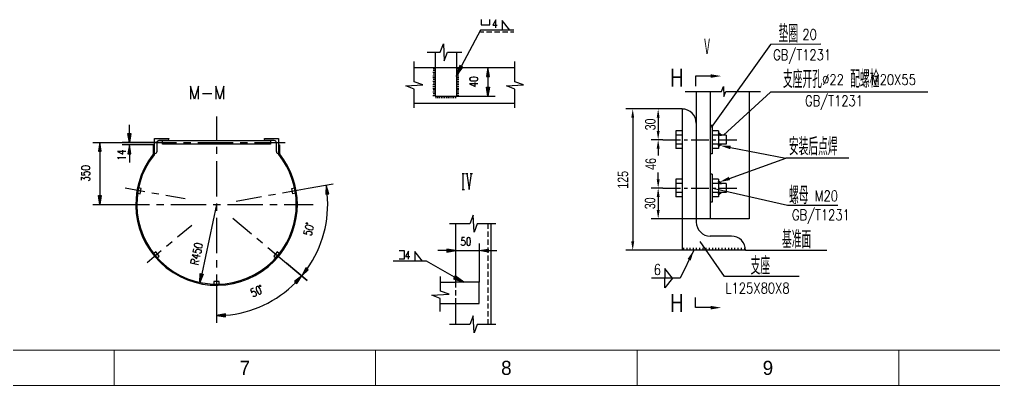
# Model space of a CAD drawing. Extents: x 148 to 221443, y -36682 to 6758.
# Drawn here: x 102605 to 108135, y -12250 to -10173 of the extents above; entities that cross this region are included whole.
import ezdxf
from ezdxf.enums import TextEntityAlignment as Align

# ---------------------------------------------------------------- set-up
doc = ezdxf.new("R2010")
doc.units = 0
doc.header["$LTSCALE"] = 10
doc.header["$MEASUREMENT"] = 0
doc.linetypes.add('CENTERX2', pattern=[4, 2.5, -0.5, 0.5, -0.5])
for name, color, linetype in [('2', 4, 'Continuous'), ('CENTER', 1, 'CENTERX2'), ('DIM', 4, 'Continuous'), ('MAIN', 6, 'Continuous'), ('RED', 7, 'Continuous')]:
    doc.layers.add(name, color=color, linetype=linetype)
doc.layers.add('2（细实线）', color=3, linetype='Continuous', lineweight=20)
doc.layers.add('图框层', color=7, linetype='Continuous', lineweight=15)
doc.styles.add('HZ', font='ROMS.SHX', dxfattribs={"width": 0.75, "bigfont": 'GBCBIG.SHX'})
doc.styles.get("Standard").update_dxf_attribs({"font": 'wison_e.shx', "width": 0.75, "bigfont": 'wison_c.shx'})
doc.styles.add('XW', font='ROMANS.shx', dxfattribs={"width": 0.85})
doc.dimstyles.new('DIM1', dxfattribs={"dimscale": 20, "dimtxt": 3, "dimasz": 2.5, "dimexe": 2, "dimexo": 0, "dimgap": 1, "dimtad": 0, "dimdec": 0, "dimzin": 0, "dimdsep": 46, "dimtxsty": 'Standard', "dimcen": 2, "dimclrd": 3, "dimclre": 3, "dimclrt": 3, "dimadec": 0, "dimazin": 0, "dimtfac": 0.666667, "dimtdec": 0, "dimtofl": 0, "dimtmove": 2, "dimatfit": 1, "dimfxl": 2, "dimtvp": 1.333333, "dimtolj": 1, "dimtzin": 0, "dimarcsym": 0})

# ---------------------------------------------------------------- blocks, each defined once
blk = doc.blocks.new('1.5a2')
at = {"layer": '图框层', "ltscale": 10}
for p, q in [((16981.88, 9726.58), (16125.88, 9726.58)), ((16546.38, 9726.58), (16546.38, 9716.58)), ((16620.63, 9726.58), (16620.63, 9716.58)), ((16694.88, 9726.58), (16694.88, 9716.58)), ((16769.13, 9726.58), (16769.13, 9716.58)), ((16991.88, 9716.58), (16100.88, 9716.58))]:
    blk.add_line(p, q, dxfattribs=at)
at = {"style": 'HZ'}
for s, p in [('7', (16583.5, 9721.58)), ('8', (16657.75, 9721.58)), ('9', (16732, 9721.58))]:
    blk.add_text(s, height=4, dxfattribs=at).set_placement(p, align=Align.MIDDLE)
blk = doc.blocks.new('*D551')
at = {"layer": 'Defpoints', "color": 0}
for p in [(123645.2, -10639.9), (123509.1, -10814.4), (123536.3, -10814.4)]:
    blk.add_point(p, dxfattribs=at)
at = {"layer": 'DIM', "color": 3, "lineweight": -2}
for p, q in [((123645.2, -10639.9), (123469.1, -10639.9)), ((123509.1, -10689.9), (123509.1, -10764.4)), ((123536.3, -10814.4), (123469.1, -10814.4))]:
    blk.add_line(p, q, dxfattribs=at)
at = {"layer": 'DIM', "color": 3}
for points in [[(123517.5, -10689.9), (123500.8, -10689.9), (123509.1, -10639.9)], [(123500.8, -10764.4), (123517.5, -10764.4), (123509.1, -10814.4)]]:
    blk.add_solid(points, dxfattribs=at)
at = {"layer": 'DIM', "color": 3, "insert": (123464.8, -10727.2), "char_height": 60, "attachment_point": 5, "rotation": 90}
blk.add_mtext('\\A1;30', dxfattribs=at)
blk = doc.blocks.new('*D552')
at = {"layer": 'Defpoints', "color": 0}
for p in [(123536.3, -10814.4), (123509.1, -11088.8), (123536.3, -11088.8)]:
    blk.add_point(p, dxfattribs=at)
at = {"layer": 'DIM', "color": 3, "lineweight": -2}
for p, q in [((123536.3, -10814.4), (123469.1, -10814.4)), ((123509.1, -10864.4), (123509.1, -10903.3)), ((123509.1, -11038.8), (123509.1, -10999.9)), ((123536.3, -11088.8), (123469.1, -11088.8))]:
    blk.add_line(p, q, dxfattribs=at)
at = {"layer": 'DIM', "color": 3}
for points in [[(123517.5, -10864.4), (123500.8, -10864.4), (123509.1, -10814.4)], [(123500.8, -11038.8), (123517.5, -11038.8), (123509.1, -11088.8)]]:
    blk.add_solid(points, dxfattribs=at)
at = {"layer": 'DIM', "color": 3, "insert": (123467.1, -10951.6), "char_height": 60, "attachment_point": 5, "rotation": 90}
blk.add_mtext('\\A1;46', dxfattribs=at)
blk = doc.blocks.new('*D553')
at = {"layer": 'Defpoints', "color": 0}
for p in [(123536.3, -11088.8), (123509.1, -11263.2), (123725.2, -11263.2)]:
    blk.add_point(p, dxfattribs=at)
at = {"layer": 'DIM', "color": 3, "lineweight": -2}
for p, q in [((123536.3, -11088.8), (123469.1, -11088.8)), ((123509.1, -11138.8), (123509.1, -11213.2)), ((123725.2, -11263.2), (123469.1, -11263.2))]:
    blk.add_line(p, q, dxfattribs=at)
at = {"layer": 'DIM', "color": 3}
for points in [[(123517.5, -11138.8), (123500.8, -11138.8), (123509.1, -11088.8)], [(123500.8, -11213.2), (123517.5, -11213.2), (123509.1, -11263.2)]]:
    blk.add_solid(points, dxfattribs=at)
at = {"layer": 'DIM', "color": 3, "insert": (123463.3, -11175.1), "char_height": 60, "attachment_point": 5, "rotation": 90}
blk.add_mtext('\\A1;30', dxfattribs=at)
blk = doc.blocks.new('*D554')
at = {"layer": 'Defpoints', "color": 0}
for p in [(123645.2, -10639.9), (123364.6, -11441.3), (123645.2, -11441.3)]:
    blk.add_point(p, dxfattribs=at)
at = {"layer": 'DIM', "color": 3, "lineweight": -2}
for p, q in [((123645.2, -10639.9), (123324.6, -10639.9)), ((123364.6, -10689.9), (123364.6, -11391.3)), ((123645.2, -11441.3), (123324.6, -11441.3))]:
    blk.add_line(p, q, dxfattribs=at)
at = {"layer": 'DIM', "color": 3}
for points in [[(123373, -10689.9), (123356.3, -10689.9), (123364.6, -10639.9)], [(123356.3, -11391.3), (123373, -11391.3), (123364.6, -11441.3)]]:
    blk.add_solid(points, dxfattribs=at)
at = {"layer": 'DIM', "color": 3, "insert": (123309.3, -11041.7), "char_height": 60, "attachment_point": 5, "rotation": 90}
blk.add_mtext('\\A1;125', dxfattribs=at)

msp = doc.modelspace()

# ---------------------------------------------------------------- hatches: boundary and pattern name
at = {"layer": 'DIM'}
h = msp.add_hatch(dxfattribs=at)
h.set_pattern_fill('ANSI37', color=256, scale=10, style=0)
h.set_pattern_definition([(315, (90173.4382, -2591.9866), (-0.88388348, -0.88388348), []), (225, (90173.4382, -2591.9866), (-0.88388348, 0.88388348), [])])
h.paths.add_polyline_path([(106587.1728, -10826.283), (106573.5053, -10829.859), (106573.5053, -10815.3571)])
h.paths.add_polyline_path([(106591.6462, -10829.859), (106573.5053, -10829.859), (106587.1728, -10826.283)])
h = msp.add_hatch(dxfattribs=at)
h.set_pattern_fill('ANSI37', color=256, scale=10, style=0)
h.set_pattern_definition([(45, (90173.4382, -19118.1315), (-0.88388348, 0.88388348), []), (135, (90173.4382, -19118.1315), (-0.88388348, -0.88388348), [])])
h.paths.add_polyline_path([(106587.1728, -10883.8351), (106573.5053, -10880.259), (106573.5053, -10894.761)])
h.paths.add_polyline_path([(106591.6462, -10880.259), (106573.5053, -10880.259), (106587.1728, -10883.8351)])
h = msp.add_hatch(dxfattribs=at)
h.set_pattern_fill('ANSI37', color=256, scale=10, style=0)
h.set_pattern_definition([(315, (90173.4382, -2866.4238), (-0.88388348, -0.88388348), []), (225, (90173.4382, -2866.4238), (-0.88388348, 0.88388348), [])])
h.paths.add_polyline_path([(106587.1728, -11100.7202), (106573.5053, -11104.2963), (106573.5053, -11089.7944)])
h.paths.add_polyline_path([(106591.6462, -11104.2963), (106573.5053, -11104.2963), (106587.1728, -11100.7202)])
h = msp.add_hatch(dxfattribs=at)
h.set_pattern_fill('ANSI37', color=256, scale=10, style=0)
h.set_pattern_definition([(45, (90173.4382, -19392.5688), (-0.88388348, 0.88388348), []), (135, (90173.4382, -19392.5688), (-0.88388348, -0.88388348), [])])
h.paths.add_polyline_path([(106587.1728, -11158.2723), (106573.5053, -11154.6963), (106573.5053, -11169.1982)])
h.paths.add_polyline_path([(106591.6462, -11154.6963), (106573.5053, -11154.6963), (106587.1728, -11158.2723)])

# ---------------------------------------------------------------- linework, layer by layer
at = {"linetype": 'Continuous'}
for p, q in [((106313.343, -11640.1183), (106269.6083, -11585.5039)), ((106269.6083, -11585.5039), (106269.6083, -11640.1183)), ((106313.343, -11640.1183), (106269.6083, -11694.7328)), ((106269.6083, -11694.7328), (106269.6083, -11640.1183))]:
    msp.add_line(p, q, dxfattribs=at)
at = {"layer": '2（细实线）', "lineweight": -3}
for points in [[(105227.2066, -10172.6423), (105227.2066, -10202.6124), (105275.5819, -10202.6124), (105275.5819, -10172.6423)], [(105309.5479, -10219.6815), (105309.5479, -10174.427), (105292.3043, -10204.5966), (105318.1698, -10204.5966)], [(105389.9764, -10232.6478), (105345.9847, -10177.7247), (105345.9847, -10232.6478)], [(105412.5997, -10232.6478), (105221.8575, -10232.6478), (105083.1124, -10496.872)], [(105241.7867, -10244.043), (105221.8575, -10244.043)], [(105287.0528, -10244.043), (105256.8758, -10244.043)], [(105332.3177, -10244.043), (105302.1407, -10244.043)], [(105377.5814, -10244.043), (105347.4056, -10244.043)], [(105412.5997, -10244.043), (105392.6705, -10244.043)], [(104919.6224, -10358.3057), (104994.0877, -10358.3057), (105011.7476, -10310.7581), (105017.0467, -10407.8199), (105034.7066, -10358.4058), (105117.5875, -10358.4058)], [(104965.7686, -10358.3057), (104965.7686, -10445.4871), (104965.7686, -10448.263)], [(105086.4754, -10358.4058), (105086.4754, -10445.4871)], [(104846.0604, -10673.8837), (104846.0604, -10567.121), (104798.5006, -10549.4642), (104895.5855, -10544.1676), (104846.1593, -10526.5107), (104846.1593, -10410.127)], [(104846.1593, -10445.4871), (105417.8451, -10445.4871)], [(104953.2259, -10450.2467), (104965.7686, -10450.2467)], [(104965.7686, -10449.5203), (104965.7686, -10452.0344)], [(105122.8731, -10442.7918), (105105.0594, -10433.4431), (105085.9127, -10491.5424), (105122.8731, -10442.7918)], [(105086.4754, -10448.263), (105086.4754, -10445.4871), (105305.1742, -10445.4871)], [(105086.4754, -10449.5203), (105086.4754, -10452.0344)], [(105086.4754, -10450.2467), (105099.0169, -10450.2467)], [(105256.556, -10495.7697), (105273.3211, -10495.7697), (105264.9386, -10445.4871), (105256.556, -10495.7697)], [(105417.745, -10673.8837), (105417.745, -10567.121), (105370.1851, -10549.4642), (105467.2701, -10544.1676), (105417.8451, -10526.5107), (105417.8451, -10410.127)], [(104952.6632, -10471.6065), (104965.7686, -10471.6065)], [(104952.6632, -10491.5424), (104965.7686, -10491.5424)], [(104952.6632, -10502.2224), (104965.7686, -10502.2224)], [(104953.2259, -10460.9266), (104965.7686, -10460.9266)], [(104953.2259, -10480.8619), (104965.7686, -10480.8619)], [(104965.7686, -10453.2911), (104965.7686, -10455.8057)], [(104965.7686, -10457.0625), (104965.7686, -10459.5765)], [(104965.7686, -10460.8338), (104965.7686, -10463.3479)], [(104965.7686, -10464.6052), (104965.7686, -10467.1192)], [(104965.7686, -10468.3765), (104965.7686, -10470.89)], [(104965.7686, -10472.1473), (104965.7686, -10474.6613)], [(104965.7686, -10475.9187), (104965.7686, -10478.4327)], [(104965.7686, -10479.69), (104965.7686, -10482.2034)], [(104965.7686, -10483.4608), (104965.7686, -10485.9754)], [(104965.7686, -10487.2321), (104965.7686, -10489.7462)], [(104965.7686, -10491.0035), (104965.7686, -10493.5175)], [(104965.7686, -10494.7749), (104965.7686, -10497.2889)], [(104965.7686, -10498.5462), (104965.7686, -10501.0596)], [(104965.7686, -10502.317), (104965.7686, -10504.831)], [(104965.7686, -10506.0883), (104965.7686, -10508.6024)], [(105085.9127, -10471.6065), (105099.0169, -10471.6065)], [(105085.9127, -10491.5424), (105099.0169, -10491.5424)], [(105085.9127, -10502.2224), (105099.0169, -10502.2224)], [(105086.4754, -10453.2911), (105086.4754, -10455.8057)], [(105086.4754, -10457.0625), (105086.4754, -10459.5765)], [(105086.4754, -10460.8338), (105086.4754, -10463.3479)], [(105086.4754, -10460.9266), (105099.0169, -10460.9266)], [(105086.4754, -10464.6052), (105086.4754, -10467.1192)], [(105086.4754, -10468.3765), (105086.4754, -10470.89)], [(105086.4754, -10472.1473), (105086.4754, -10474.6613)], [(105086.4754, -10475.9187), (105086.4754, -10478.4327)], [(105086.4754, -10479.69), (105086.4754, -10482.2034)], [(105086.4754, -10480.8619), (105099.0169, -10480.8619)], [(105086.4754, -10483.4608), (105086.4754, -10485.9754)], [(105086.4754, -10487.2321), (105086.4754, -10489.7462)], [(105086.4754, -10491.0035), (105086.4754, -10493.5175)], [(105086.4754, -10494.7749), (105086.4754, -10497.2889)], [(105086.4754, -10498.5462), (105086.4754, -10501.0596)], [(105086.4754, -10502.317), (105086.4754, -10504.831)], [(105086.4754, -10506.0883), (105086.4754, -10508.6024)], [(105160.9969, -10512.1223), (105163.2308, -10516.8153), (105169.9386, -10519.9439), (105181.1141, -10521.5089), (105187.8194, -10521.5089), (105198.9974, -10519.9439), (105205.7015, -10516.8153), (105207.939, -10512.1223), (105207.939, -10508.9936), (105205.7015, -10504.3006), (105198.9974, -10501.1719), (105187.8194, -10499.607), (105181.1141, -10499.607), (105169.9386, -10501.1719), (105163.2308, -10504.3006), (105160.9969, -10508.9936), (105160.9969, -10512.1223)], [(105264.9386, -10495.7697), (105264.9386, -10556.6328)], [(103621.7898, -10625.6397), (103621.7898, -10550.2155), (103598.7978, -10625.6397), (103575.8053, -10550.2155), (103575.8053, -10625.6397)], [(103765.4885, -10625.6397), (103765.4885, -10550.2155), (103742.4972, -10625.6397), (103719.5046, -10550.2155), (103719.5046, -10625.6397)], [(104952.6632, -10522.1583), (104965.7686, -10522.1583)], [(104952.6632, -10542.0942), (104965.7686, -10542.0942)], [(104952.6632, -10552.7741), (104965.7686, -10552.7741)], [(104953.2259, -10511.4783), (104965.7686, -10511.4783)], [(104953.2259, -10531.4136), (104965.7686, -10531.4136)], [(104965.7686, -10509.8597), (104965.7686, -10512.3737)], [(104965.7686, -10513.6304), (104965.7686, -10516.1451)], [(104965.7686, -10517.4018), (104965.7686, -10519.9158)], [(104965.7686, -10521.1732), (104965.7686, -10523.6878)], [(104965.7686, -10524.9445), (104965.7686, -10527.4586)], [(104965.7686, -10528.7159), (104965.7686, -10531.2299)], [(104965.7686, -10532.4866), (104965.7686, -10535.0013)], [(104965.7686, -10536.258), (104965.7686, -10538.7727)], [(104965.7686, -10540.0294), (104965.7686, -10542.544)], [(104965.7686, -10543.8001), (104965.7686, -10546.3148)], [(104965.7686, -10547.5715), (104965.7686, -10550.0861)], [(104965.7686, -10551.3428), (104965.7686, -10553.8575)], [(104965.7686, -10555.1142), (104965.7686, -10557.6282)], [(104965.7686, -10558.8856), (104965.7686, -10561.3996)], [(105085.9127, -10522.1583), (105099.0169, -10522.1583)], [(105085.9127, -10542.0942), (105099.0169, -10542.0942)], [(105085.9127, -10552.7741), (105099.0169, -10552.7741)], [(105086.4754, -10509.8597), (105086.4754, -10512.3737)], [(105086.4754, -10511.4783), (105099.0169, -10511.4783)], [(105086.4754, -10513.6304), (105086.4754, -10516.1451)], [(105086.4754, -10517.4018), (105086.4754, -10519.9158)], [(105086.4754, -10521.1732), (105086.4754, -10523.6878)], [(105086.4754, -10524.9445), (105086.4754, -10527.4586)], [(105086.4754, -10528.7159), (105086.4754, -10531.2299)], [(105086.4754, -10531.4136), (105099.0169, -10531.4136)], [(105086.4754, -10532.4866), (105086.4754, -10535.0013)], [(105086.4754, -10536.258), (105086.4754, -10538.7727)], [(105086.4754, -10540.0294), (105086.4754, -10542.544)], [(105086.4754, -10543.8001), (105086.4754, -10546.3148)], [(105086.4754, -10547.5715), (105086.4754, -10550.0861)], [(105086.4754, -10551.3428), (105086.4754, -10553.8575)], [(105086.4754, -10555.1142), (105086.4754, -10557.6282)], [(105086.4754, -10558.8856), (105086.4754, -10561.3996)], [(105207.939, -10537.1522), (105160.9969, -10537.1522), (105192.2909, -10552.7955), (105192.2909, -10529.3299)], [(105256.556, -10556.6328), (105273.3211, -10556.6328), (105264.9386, -10606.916), (105256.556, -10556.6328)], [(103644.7817, -10593.3149), (103696.5127, -10593.3149)], [(104952.6632, -10563.4541), (104965.7686, -10563.4541)], [(104952.6632, -10583.39), (104965.7686, -10583.39)], [(104952.6632, -10603.3259), (104965.7686, -10603.3259)], [(104953.2259, -10572.71), (104965.7686, -10572.71)], [(104953.2259, -10592.6459), (104965.7686, -10592.6459)], [(104965.7686, -10562.6563), (104965.7686, -10565.171)], [(104965.7686, -10566.4277), (104965.7686, -10568.9417)], [(104965.7686, -10570.199), (104965.7686, -10572.7131)], [(104965.7686, -10573.9704), (104965.7686, -10576.4844)], [(104965.7686, -10577.7418), (104965.7686, -10580.2558)], [(104965.7686, -10581.5125), (104965.7686, -10584.0272)], [(104965.7686, -10585.2839), (104965.7686, -10587.7979)], [(104965.7686, -10589.0552), (104965.7686, -10591.5693)], [(104965.7686, -10592.826), (104965.7686, -10595.3406)], [(104965.7686, -10596.5974), (104965.7686, -10599.112)], [(104965.7686, -10600.3687), (104965.7686, -10602.8828)], [(104965.7686, -10604.1401), (104965.7686, -10606.916), (104967.026, -10606.916)], [(104968.2821, -10606.916), (104970.7979, -10606.916)], [(104970.0997, -10619.4556), (104970.0997, -10606.916)], [(104972.0553, -10606.916), (104974.5699, -10606.916)], [(104975.826, -10606.916), (104978.3419, -10606.916)], [(104979.5992, -10606.916), (104982.1139, -10606.916)], [(104980.7833, -10620.0178), (104980.7833, -10606.916)], [(104983.3712, -10606.916), (104985.8858, -10606.916)], [(104987.1432, -10606.916), (104989.6578, -10606.916)], [(104990.0411, -10619.4556), (104990.0411, -10606.916)], [(104990.9151, -10606.916), (104993.431, -10606.916)], [(104994.6871, -10606.916), (104997.203, -10606.916)], [(104998.4591, -10606.916), (105000.9749, -10606.916)], [(105000.7235, -10620.0178), (105000.7235, -10606.916)], [(105002.231, -10606.916), (105004.7469, -10606.916)], [(105006.003, -10606.916), (105008.5177, -10606.916)], [(105009.7762, -10606.916), (105012.2909, -10606.916)], [(105011.4071, -10620.0178), (105011.4071, -10606.916)], [(105013.5482, -10606.916), (105016.0628, -10606.916)], [(105017.3202, -10606.916), (105019.8348, -10606.916)], [(105020.6637, -10619.4556), (105020.6637, -10606.916)], [(105021.0921, -10606.916), (105023.6056, -10606.916)], [(105024.8641, -10606.916), (105027.3787, -10606.916)], [(105028.6361, -10606.916), (105031.1507, -10606.916)], [(105031.3473, -10620.0178), (105031.3473, -10606.916)], [(105032.408, -10606.916), (105034.9227, -10606.916)], [(105036.18, -10606.916), (105038.6947, -10606.916)], [(105039.952, -10606.916), (105042.4666, -10606.916)], [(105040.6051, -10619.4556), (105040.6051, -10606.916)], [(105043.724, -10606.916), (105046.2386, -10606.916)], [(105047.4972, -10606.916), (105050.0106, -10606.916)], [(105051.2679, -10606.916), (105053.7826, -10606.916)], [(105051.2874, -10620.0178), (105051.2874, -10606.916)], [(105055.0399, -10606.916), (105057.5545, -10606.916)], [(105058.8131, -10606.916), (105061.3277, -10606.916)], [(105061.9698, -10620.0178), (105061.9698, -10606.916)], [(105062.585, -10606.916), (105065.0997, -10606.916)], [(105066.357, -10606.916), (105068.8717, -10606.916)], [(105070.129, -10606.916), (105072.6436, -10606.916)], [(105071.2276, -10619.4556), (105071.2276, -10606.916)], [(105073.901, -10606.916), (105076.4156, -10606.916)], [(105077.6729, -10606.916), (105080.1876, -10606.916)], [(105081.4461, -10606.916), (105083.9596, -10606.916)], [(105081.91, -10620.0178), (105081.91, -10606.916)], [(105085.2181, -10606.916), (105086.4754, -10606.916)], [(105085.9127, -10563.4541), (105099.0169, -10563.4541)], [(105085.9127, -10583.39), (105099.0169, -10583.39)], [(105085.9127, -10603.3259), (105099.0169, -10603.3259)], [(105086.4754, -10562.6563), (105086.4754, -10565.171)], [(105086.4754, -10566.4277), (105086.4754, -10568.9417)], [(105086.4754, -10570.199), (105086.4754, -10572.7131)], [(105086.4754, -10572.71), (105099.0169, -10572.71)], [(105086.4754, -10573.9704), (105086.4754, -10576.4844)], [(105086.4754, -10577.7418), (105086.4754, -10580.2558)], [(105086.4754, -10581.5125), (105086.4754, -10584.0272)], [(105086.4754, -10585.2839), (105086.4754, -10587.7979)], [(105086.4754, -10589.0552), (105086.4754, -10591.5693)], [(105086.4754, -10592.6459), (105099.0169, -10592.6459)], [(105086.4754, -10592.826), (105086.4754, -10595.3406)], [(105086.4754, -10596.5974), (105086.4754, -10599.112)], [(105086.4754, -10600.3687), (105086.4754, -10602.8828)], [(105086.4754, -10604.1401), (105086.4754, -10606.916), (105305.1742, -10606.916)], [(104846.0604, -10646.6187), (105417.745, -10646.6187)], [(103724.3239, -10723.5877), (103724.3239, -10855.3675)], [(103229.3557, -10819.9708), (103229.3557, -10769.6882)], [(103220.9743, -10819.9708), (103237.7389, -10819.9708), (103229.3557, -10870.254), (103220.9743, -10819.9708)], [(103021.2325, -10870.254), (103322.1328, -10870.254), (103496.9246, -10870.254)], [(103053.0849, -10920.5372), (103069.8501, -10920.5372), (103061.4675, -10870.254), (103053.0849, -10920.5372)], [(103416.9942, -10870.254), (103189.1213, -10870.254)], [(103220.9743, -10934.6162), (103237.7389, -10934.6162), (103229.3557, -10884.333), (103220.9743, -10934.6162)], [(103372.4679, -10884.333), (103366.4321, -10884.333)], [(103384.5382, -10870.254), (103446.9033, -10870.254)], [(103537.1615, -10870.254), (103577.3964, -10870.254)], [(103617.6327, -10870.254), (103818.8112, -10870.254)], [(103859.0468, -10870.254), (103899.2824, -10870.254)], [(103939.5186, -10870.254), (104114.3105, -10870.254)], [(104076.18, -10884.333), (104082.2158, -10884.333), (104082.2158, -10933.2972)], [(103061.4675, -10920.5372), (103061.4675, -11171.952)], [(103208.6562, -10921.7408), (103161.7147, -10921.7408), (103193.0086, -10937.3841), (103193.0086, -10913.9185)], [(103229.3557, -10934.6162), (103229.3557, -10984.8988)], [(103724.3239, -10895.5933), (103724.3239, -10935.8198)], [(102957.5258, -11016.5211), (102959.7603, -11021.2147), (102966.4663, -11024.3433), (102977.643, -11025.9077), (102984.3496, -11025.9077), (102995.5257, -11024.3433), (103002.231, -11021.2147), (103004.4668, -11016.5211), (103004.4668, -11013.393), (103002.231, -11008.7), (102995.5257, -11005.5708), (102984.3496, -11004.0064), (102977.643, -11004.0064), (102966.4663, -11005.5708), (102959.7603, -11008.7), (102957.5258, -11013.393), (102957.5258, -11016.5211)], [(103170.6563, -10963.9783), (103168.4206, -10960.8497), (103161.7147, -10956.1567), (103208.6562, -10956.1567)], [(103724.3239, -10976.0462), (103724.3239, -11177.1778)], [(102957.5258, -11038.4223), (102957.5258, -11054.0662), (102977.643, -11055.63), (102975.4067, -11054.0662), (102973.1722, -11049.3726), (102973.1722, -11044.6796), (102975.4067, -11039.9866), (102979.8787, -11036.858), (102986.5841, -11035.2937), (102991.0549, -11035.2937), (102997.7614, -11036.858), (103002.231, -11039.9866), (103004.4668, -11044.6796), (103004.4668, -11049.3726), (103002.231, -11054.0662), (102999.9972, -11055.63), (102995.5257, -11057.1949)], [(105118.4591, -11046.7969), (105131.5365, -11046.7969)], [(105124.9972, -11137.306), (105124.9972, -11046.7969)], [(105138.0745, -11046.7969), (105151.1507, -11046.7969)], [(105144.6126, -11046.7969), (105157.69, -11137.306), (105170.7662, -11046.7969)], [(105164.2281, -11046.7969), (105177.3043, -11046.7969)], [(102957.5258, -11085.3529), (102957.5258, -11068.1452), (102975.4067, -11077.5312), (102975.4067, -11072.8382), (102977.643, -11069.7095), (102979.8787, -11068.1452), (102986.5841, -11066.5809), (102991.0549, -11066.5809), (102997.7614, -11068.1452), (103002.231, -11071.2739), (103004.4668, -11075.9669), (103004.4668, -11080.6599), (103002.231, -11085.3529), (102999.9972, -11086.9178), (102995.5257, -11088.4815)], [(104098.832, -11156.2141), (104243.6544, -11130.6837), (104385.3927, -11105.6971)], [(104344.2147, -11163.6353), (104360.8278, -11161.385), (104345.7692, -11112.6826), (104344.2147, -11163.6353)], [(103316.4974, -11150.3406), (103204.9941, -11130.6837)], [(103276.1757, -11158.5499), (103291.0506, -11161.1719), (103296.2905, -11131.4606), (103281.4181, -11128.8386)], [(103395.7473, -11164.311), (103356.1226, -11157.3255)], [(104019.5827, -11170.1844), (104059.2074, -11163.1989)], [(104172.4709, -11158.5499), (104157.5973, -11161.1719), (104152.3574, -11131.4606), (104167.231, -11128.8386)], [(105118.4591, -11137.306), (105131.5365, -11137.306)], [(103021.2325, -11222.2346), (103178.9095, -11222.2346), (103343.5995, -11222.2346)], [(103053.0849, -11171.952), (103069.8501, -11171.952), (103061.4675, -11222.2346), (103053.0849, -11171.952)], [(103383.8357, -11222.2346), (103424.07, -11222.2346)], [(103546.8764, -11190.9528), (103435.3719, -11171.2965)], [(103464.3062, -11222.2346), (103665.4854, -11222.2346)], [(103724.3239, -11222.2346), (103639.9032, -11615.5439)], [(103705.7204, -11222.2346), (103745.9566, -11222.2346)], [(103724.3239, -11217.4042), (103724.3239, -11257.6307)], [(103786.191, -11222.2346), (103987.3702, -11222.2346)], [(103835.1351, -11202.6997), (103979.9581, -11177.1699)], [(104027.6058, -11222.2346), (104067.842, -11222.2346)], [(104108.0776, -11222.2346), (104272.7657, -11222.2346)], [(103724.3239, -11297.8565), (103724.3239, -11498.9881)], [(103816.2789, -11299.3763), (103922.5655, -11388.5407)], [(105310.3158, -11331.7133), (105203.5274, -11331.7133), (105185.8663, -11379.2615), (105180.5684, -11282.1992), (105162.9073, -11331.6126), (105046.4974, -11331.6126)], [(105081.8648, -11692.801), (105081.8648, -11662.906), (105081.8648, -11331.6126)], [(105266.9503, -11361.0462), (105266.9503, -11331.7133)], [(105283.0428, -11903.2655), (105283.0428, -11331.7133)], [(103583.0227, -11340.7728), (103502.5271, -11408.3009)], [(104222.2378, -11369.3854), (104218.1881, -11384.4959), (104237.2152, -11391.2122), (104235.4616, -11389.123), (104234.5174, -11384.0113), (104235.732, -11379.4782), (104239.1054, -11375.5238), (104244.2342, -11373.6579), (104251.1172, -11373.8825), (104255.4354, -11375.0391), (104261.5078, -11378.2856), (104265.0161, -11382.4647), (104265.9597, -11387.5758), (104264.7463, -11392.1094), (104261.3711, -11396.0639), (104258.807, -11396.9965), (104254.0828, -11397.3505)], [(104227.9073, -11348.2307), (104228.8515, -11353.3424), (104234.5192, -11358.0994), (104244.9099, -11362.5025), (104251.3875, -11364.2377), (104262.5881, -11365.619), (104269.8751, -11364.3317), (104273.2497, -11360.3773), (104274.0597, -11357.3548), (104273.1148, -11352.2431), (104267.4483, -11347.486), (104257.0571, -11343.083), (104250.58, -11341.3477), (104239.3789, -11339.9665), (104232.0907, -11341.2537), (104228.7179, -11345.2082), (104227.9073, -11348.2307)], [(105266.9503, -11406.3013), (105266.9503, -11376.1311)], [(103471.7043, -11434.1578), (103440.8822, -11460.0147)], [(103597.2878, -11452.262), (103598.4884, -11457.3194), (103604.3886, -11461.7854), (103614.9886, -11465.6593), (103621.5456, -11467.0661), (103632.8011, -11467.8809), (103640.0149, -11466.2287), (103643.185, -11462.1088), (103643.8418, -11459.0498), (103642.6412, -11453.9924), (103636.7409, -11449.5264), (103626.1403, -11445.6525), (103619.5846, -11444.2457), (103608.3285, -11443.4309), (103601.1147, -11445.0837), (103597.9439, -11449.203), (103597.2878, -11452.262)], [(103953.3895, -11414.3983), (103984.211, -11440.2546)], [(105215.649, -11444.2573), (105215.649, -11662.906), (105081.8648, -11662.906), (105081.8648, -11444.2573)], [(105131.7696, -11409.173), (105116.1214, -11409.173), (105114.5577, -11429.286), (105116.1214, -11427.0515), (105120.8162, -11424.817), (105125.5099, -11424.817), (105130.2047, -11427.0515), (105133.3346, -11431.5211), (105134.8983, -11438.2252), (105134.8983, -11442.6954), (105133.3346, -11449.3995), (105130.2047, -11453.8691), (105125.5099, -11456.1042), (105120.8162, -11456.1042), (105116.1214, -11453.8691), (105114.5577, -11451.634), (105112.9928, -11447.1644)], [(105153.6751, -11409.173), (105148.9803, -11411.4082), (105145.8516, -11418.1123), (105144.2867, -11429.286), (105144.2867, -11435.9907), (105145.8516, -11447.1644), (105148.9803, -11453.8691), (105153.6751, -11456.1042), (105156.805, -11456.1042), (105161.4986, -11453.8691), (105164.6273, -11447.1644), (105166.1922, -11435.9907), (105166.1922, -11429.286), (105164.6273, -11418.1123), (105161.4986, -11411.4082), (105156.805, -11409.173), (105153.6751, -11409.173)], [(105266.9503, -11451.5559), (105266.9503, -11421.3856)], [(103410.06, -11485.8717), (103329.5632, -11553.4003)], [(103387.4642, -11524.5197), (103399.0328, -11514.8139), (103379.6364, -11491.7023), (103368.0672, -11501.4082)], [(103592.6912, -11473.6756), (103589.4094, -11488.971), (103608.7496, -11494.7205), (103606.8935, -11492.7222), (103605.6923, -11487.6649), (103606.6775, -11483.0762), (103609.8476, -11478.9564), (103614.8763, -11476.8354), (103621.7611, -11476.7121), (103626.1318, -11477.6502), (103632.3604, -11480.586), (103636.0738, -11484.5832), (103637.275, -11489.6406), (103636.2905, -11494.2292), (103633.1203, -11498.3491), (103630.6057, -11499.4099), (103625.9072, -11500.0013)], [(104015.0332, -11466.1121), (104121.3204, -11555.2772), (104238.5445, -11653.6164), (104121.3204, -11555.2772)], [(104080.5813, -11501.4082), (104069.012, -11491.7023), (104049.6139, -11514.8139), (104061.1837, -11524.5197)], [(104760.6881, -11483.1281), (104790.1229, -11483.1281), (104790.1229, -11532.5153), (104760.6881, -11532.5153)], [(104813.7972, -11531.8531), (104813.7972, -11486.5986), (104796.5536, -11516.7683), (104822.419, -11516.7683)], [(104894.2269, -11544.8194), (104850.2352, -11489.8957), (104850.2352, -11544.8194)], [(105031.5706, -11484.4837), (104981.2765, -11484.4837)], [(105031.5706, -11476.103), (105031.5706, -11492.8645), (105081.8648, -11484.4837), (105031.5706, -11476.103)], [(105081.8648, -11484.4837), (105215.649, -11484.4837)], [(105265.9432, -11476.103), (105265.9432, -11492.8645), (105215.649, -11484.4837), (105265.9432, -11476.103)], [(105265.9432, -11484.4837), (105316.2386, -11484.4837)], [(105266.9503, -11496.8104), (105266.9503, -11466.6407)], [(103597.4758, -11557.9005), (103600.4293, -11544.1346), (103599.2299, -11539.0772), (103597.3714, -11537.0789), (103593.3297, -11534.6113), (103588.9577, -11533.6738), (103584.2592, -11534.2658), (103581.7446, -11535.326), (103578.575, -11539.4459), (103575.6197, -11553.2117), (103621.5169, -11563.0585)], [(103631.3662, -11517.1723), (103585.4683, -11507.3255), (103612.784, -11529.1853), (103617.7077, -11506.2421)], [(103599.7732, -11547.1937), (103626.1129, -11541.645)], [(103724.3239, -11539.2152), (103724.3239, -11579.441)], [(105074.4942, -11635.4212), (104916.849, -11544.8194), (104726.108, -11544.8194)], [(105266.9503, -11542.0649), (105266.9503, -11511.8952)], [(105266.9503, -11587.3194), (105266.9503, -11557.1497)], [(104245.1211, -11593.1098), (104231.8587, -11582.8565), (104207.7224, -11627.7595), (104245.1211, -11593.1098)], [(105266.9503, -11632.5745), (105266.9503, -11602.4042)], [(103631.7074, -11613.7855), (103648.0984, -11617.3023), (103629.3508, -11664.7071), (103631.7074, -11613.7855)], [(103739.4124, -11674.5295), (103739.4124, -11659.43), (103709.2354, -11659.43), (103709.2354, -11674.5295)], [(103724.3239, -11619.6674), (103724.3239, -11751.4466), (103724.3239, -11893.3454)], [(104167.6827, -11659.3214), (104180.085, -11670.5982), (104207.7224, -11627.7595), (104167.6827, -11659.3214)], [(104994.6639, -11829.7199), (104994.6639, -11755.2723), (104947.1041, -11737.6154), (105044.189, -11732.3182), (104994.764, -11714.6619), (104994.764, -11631.8012)], [(104994.6639, -11783.5853), (105081.8648, -11783.5853), (105215.649, -11783.5853), (105215.649, -11662.906)], [(104994.764, -11662.906), (105081.8648, -11662.906)], [(105079.1695, -11626.5174), (105069.8189, -11644.3256), (105127.9305, -11663.4681), (105079.1695, -11626.5174)], [(105266.9503, -11677.8291), (105266.9503, -11647.6588)], [(103931.6268, -11698.1568), (103917.4453, -11704.7681), (103924.5296, -11723.6579), (103925.0026, -11720.9711), (103928.3126, -11716.9624), (103932.5667, -11714.9793), (103937.7657, -11715.0214), (103942.4917, -11717.7497), (103946.744, -11723.1647), (103948.633, -11727.2156), (103950.0496, -11733.9533), (103949.1024, -11739.3262), (103945.7924, -11743.335), (103941.5389, -11745.3181), (103936.3393, -11745.276), (103933.9766, -11743.9118), (103930.6685, -11740.5225)], [(103951.4809, -11688.9008), (103948.1698, -11692.9096), (103948.1685, -11700.3083), (103951.4736, -11711.0963), (103954.3081, -11717.1729), (103960.45, -11726.6383), (103966.119, -11731.3929), (103971.3192, -11731.4344), (103974.1549, -11730.1124), (103977.4648, -11726.1036), (103977.4672, -11718.7049), (103974.1616, -11707.9169), (103971.3265, -11701.8409), (103965.1851, -11692.375), (103959.5156, -11687.6209), (103954.3166, -11687.5788), (103951.4809, -11688.9008)], [(105081.8648, -11738.0555), (105081.8648, -11707.8858)], [(105266.9503, -11723.0836), (105266.9503, -11692.9139)], [(105081.8648, -11903.1654), (105081.8648, -11783.0354), (105081.8648, -11753.1403)], [(105266.9503, -11768.3381), (105266.9503, -11738.1684)], [(105266.9503, -11813.5926), (105266.9503, -11783.4229)], [(105266.9503, -11858.8471), (105266.9503, -11828.6774)], [(103774.9123, -11859.4892), (103774.2446, -11842.7418), (103724.3239, -11853.1196), (103774.9123, -11859.4892)], [(105310.3158, -11903.2655), (105203.5274, -11903.2655), (105185.8663, -11950.8137), (105180.5684, -11853.7519), (105162.9073, -11903.1654), (105046.4974, -11903.1654)], [(105266.9503, -11903.2655), (105266.9503, -11873.932)]]:
    msp.add_lwpolyline(points, dxfattribs=at)
for points in [[(103365.1223, -10937.0496, 0.169375528), (103366.4321, -10933.2972), (103366.4321, -10884.333), (103189.1213, -10884.333)], [(103371.1416, -10939.1834, 0.17048067), (103372.4679, -10935.409), (103372.4679, -10934.6162), (103372.4679, -10848.1293), (103452.939, -10848.1293, -0.414226646), (103440.8681, -10860.1972), (103396.6091, -10860.1972, 0.414205699), (103384.5376, -10872.2657)], [(103384.5382, -10872.2657), (103384.5382, -10922.5483, -0.414218159), (103372.4679, -10934.6162)], [(104064.1091, -10922.5483), (104064.1091, -10872.2657, 0.414226652), (104052.0388, -10860.1972), (104007.7797, -10860.1972, -0.414207683), (103995.7088, -10848.1293), (104076.18, -10848.1293), (104076.18, -10934.6162), (104076.18, -10935.409, 0.170381342), (104077.5057, -10939.1834)]]:
    msp.add_lwpolyline(points, format="xyb", dxfattribs=at)
msp.add_lwpolyline([(104030.9157, -10880.3101), (103417.7328, -10880.3101), (103417.7328, -10860.1972), (104030.9157, -10860.1972)], close=True, dxfattribs=at)
for centre, radius, start, end in [((104076.1788, -10922.5477), 12.0685, 180.0028721, 270.0058207), ((104088.2529, -10933.2972), 6.0365, 179.9996651, 218.4342404), ((103724.5715, -11222.2295), 630.7835, 324.5606602, 5.4326391), ((103724.344, -11222.0301), 631.0882, 274.5655635, 315.4243272)]:
    msp.add_arc(centre, radius, start, end, dxfattribs=at)
for points, knots in [([(103365.1235, -10937.0496), (103207.5832, -11135.3846), (103240.6911, -11423.8483), (103439.0731, -11581.352), (103637.4538, -11738.8551), (103925.9841, -11705.7545), (104083.5244, -11507.4195), (104216.1727, -11340.4224), (104216.1727, -11104.0467), (104083.5244, -10937.0496)], [0, 0, 0, 0, 1, 1, 1, 2, 2, 2, 3, 3, 3, 3]), ([(103371.1416, -10939.1834), (103214.7793, -11134.195), (103246.1495, -11419.0101), (103441.2069, -11575.3352), (103636.2636, -11731.6602), (103921.1452, -11700.2979), (104077.5057, -11505.2857), (104210.1479, -11339.8572), (104210.1296, -11104.5386), (104077.4636, -10939.1297)], [0, 0, 0, 0, 1, 1, 1, 2, 2, 2, 3, 3, 3, 3]), ([(104233.1722, -11328.5871), (104232.7248, -11330.2558), (104234.2953, -11332.1265), (104236.6805, -11332.7656), (104239.0651, -11333.4046), (104241.3613, -11332.5697), (104241.8087, -11330.9003), (104242.2561, -11329.2316), (104240.6856, -11327.3609), (104238.3004, -11326.7219), (104235.9157, -11326.0828), (104233.6196, -11326.9178), (104233.1722, -11328.5871)], [0, 0, 0, 0, 1, 1, 1, 2, 2, 2, 3, 3, 3, 4, 4, 4, 4]), ([(103969.916, -11680.3065), (103968.3492, -11681.0371), (103967.9256, -11683.4425), (103968.9687, -11685.6794), (103970.0124, -11687.9163), (103972.1279, -11689.1383), (103973.6941, -11688.4083), (103975.2608, -11687.6777), (103975.6844, -11685.2723), (103974.6413, -11683.0354), (103973.5976, -11680.7984), (103971.4821, -11679.5765), (103969.916, -11680.3065)], [0, 0, 0, 0, 1, 1, 1, 2, 2, 2, 3, 3, 3, 4, 4, 4, 4])]:
    msp.add_open_spline(points, degree=3, knots=knots, dxfattribs=at)
at = {"layer": '2（细实线）', "transparency": 33554559}
for points in [[(105122.8731, -10442.7918), (105105.0594, -10433.4431), (105122.8731, -10442.7918), (105085.9127, -10491.5424)], [(105256.556, -10495.7697), (105273.3211, -10495.7697), (105256.556, -10495.7697), (105264.9386, -10445.4871)], [(105256.556, -10556.6328), (105273.3211, -10556.6328), (105256.556, -10556.6328), (105264.9386, -10606.916)], [(103220.9743, -10819.9708), (103237.7389, -10819.9708), (103220.9743, -10819.9708), (103229.3557, -10870.254)], [(103053.0849, -10920.5372), (103069.8501, -10920.5372), (103053.0849, -10920.5372), (103061.4675, -10870.254)], [(103220.9743, -10934.6162), (103237.7389, -10934.6162), (103220.9743, -10934.6162), (103229.3557, -10884.333)], [(104344.2147, -11163.6353), (104360.8278, -11161.385), (104344.2147, -11163.6353), (104345.7692, -11112.6826)], [(103053.0849, -11171.952), (103069.8501, -11171.952), (103053.0849, -11171.952), (103061.4675, -11222.2346)], [(105031.5706, -11476.103), (105031.5706, -11492.8645), (105031.5706, -11476.103), (105081.8648, -11484.4837)], [(105265.9432, -11476.103), (105265.9432, -11492.8645), (105265.9432, -11476.103), (105215.649, -11484.4837)], [(104245.1211, -11593.1098), (104231.8587, -11582.8565), (104245.1211, -11593.1098), (104207.7224, -11627.7595)], [(103631.7074, -11613.7855), (103648.0984, -11617.3023), (103631.7074, -11613.7855), (103629.3508, -11664.7071)], [(104167.6827, -11659.3214), (104180.085, -11670.5982), (104167.6827, -11659.3214), (104207.7224, -11627.7595)], [(105079.1695, -11626.5174), (105069.8189, -11644.3256), (105079.1695, -11626.5174), (105127.9305, -11663.4681)], [(103774.9123, -11859.4892), (103774.2446, -11842.7418), (103774.9123, -11859.4892), (103724.3239, -11853.1196)]]:
    msp.add_solid(points, dxfattribs=at)
at = {"layer": 'CENTER', "ltscale": 4}
for p, q in [((106258.6058, -10855.059), (106697.0426, -10855.059)), ((106258.6058, -11129.4963), (106697.0426, -11129.4963))]:
    msp.add_line(p, q, dxfattribs=at)
at = {"layer": 'DIM'}
for p, q in [((106868.525, -10313.6807), (106532.3855, -10785.7494)), ((107154.3542, -10313.5248), (106868.525, -10313.6807)), ((106529.8628, -10493.6096), (106444.0085, -10493.6096)), ((106444.0085, -10493.6096), (106444.0085, -10550.734)), ((106868.525, -10584.8763), (106601.5272, -10830.0236)), ((107762.6734, -10584.8763), (106868.525, -10584.8763)), ((106591.6462, -10829.859), (106573.5053, -10815.3571)), ((106591.6462, -10880.259), (106573.5053, -10894.761)), ((106641.4815, -10898.9164), (106956.5782, -10959.9308)), ((106636.3407, -11074.6376), (106956.5782, -10959.9308)), ((107313.9049, -10959.9308), (106956.5782, -10959.9308)), ((106591.6462, -11104.2963), (106573.5053, -11089.7944)), ((106964.9385, -11228.6197), (106549.6166, -11134.235)), ((106591.6462, -11154.6963), (106573.5053, -11169.1982)), ((107250.7676, -11228.4638), (106964.9385, -11228.6197)), ((106607.8274, -11631.2897), (106469.9324, -11432.7502)), ((106433.8367, -11482.0187), (106356.1182, -11640.1183)), ((106374.9892, -11468.5665), (106374.9892, -11482.0187)), ((106393.4072, -11468.5665), (106393.4072, -11482.0187)), ((106411.8251, -11468.5665), (106411.8251, -11482.0187)), ((106430.243, -11468.5665), (106430.243, -11482.0187)), ((106447.2441, -11468.5665), (106447.2441, -11482.0187)), ((106465.662, -11468.5665), (106465.662, -11482.0187)), ((106484.08, -11468.5665), (106484.08, -11482.0187)), ((106502.4979, -11468.5665), (106502.4979, -11482.0187)), ((106520.9158, -11468.5665), (106520.9158, -11482.0187)), ((106539.3337, -11468.5665), (106539.3337, -11482.0187)), ((106557.7517, -11468.5665), (106557.7517, -11482.0187)), ((106574.7528, -11468.5665), (106574.7528, -11482.0187)), ((106593.1707, -11468.5665), (106593.1707, -11482.0187)), ((106611.5886, -11468.5665), (106611.5886, -11482.0187)), ((106630.0065, -11468.5665), (106630.0065, -11482.0187)), ((106648.4245, -11468.5665), (106648.4245, -11482.0187)), ((106665.4256, -11468.5665), (106665.4256, -11482.0187)), ((106683.8435, -11468.5665), (106683.8435, -11482.0187)), ((106702.2614, -11468.5665), (106702.2614, -11482.0187)), ((106720.6794, -11468.5665), (106720.6794, -11482.0187)), ((106727.4856, -11482.0187), (107188.9418, -11482.0187)), ((106356.1182, -11640.1183), (106193.2429, -11640.1183)), ((107032.0464, -11631.2897), (106607.8274, -11631.2897)), ((106444.0085, -11807.9314), (106444.0085, -11750.807)), ((106529.8628, -11807.9314), (106444.0085, -11807.9314))]:
    msp.add_line(p, q, dxfattribs=at)
for points in [[(106529.8628, -10503.6096), (106529.8628, -10483.6096), (106589.8628, -10493.6096)], [(106639.5805, -10908.734), (106643.3826, -10889.0987), (106582.5757, -10887.51)], [(106639.7128, -11084.0518), (106632.9685, -11065.2233), (106579.855, -11094.8703)], [(106398.3929, -11531.4529), (106416.3415, -11540.2761), (106433.8367, -11482.0187)], [(106529.8628, -11797.9314), (106529.8628, -11817.9314), (106589.8628, -11807.9314)]]:
    msp.add_solid(points, dxfattribs=at)
at = {"layer": 'MAIN', "linetype": 'Continuous'}
msp.add_lwpolyline([(106384.6671, -10581.0429), (106591.6479, -10581.0429), (106601.7609, -10553.8092), (106604.7948, -10609.4023), (106614.9078, -10581.1003), (106812.9561, -10581.1003)], dxfattribs=at)
at = {"layer": 'RED'}
for p, q in [((106447.4856, -10581.0429), (106447.4856, -11322.0187)), ((106527.4856, -10581.0429), (106527.4856, -11303.9255)), ((106747.4856, -10581.1003), (106747.4856, -11303.9255)), ((106367.4856, -10680.6298), (106367.4856, -11482.0187)), ((106537.6653, -10775.059), (106527.4856, -10775.059)), ((106537.6653, -10775.059), (106537.6653, -10935.059)), ((106331.6456, -10804.659), (106331.6456, -10905.459)), ((106367.4856, -10804.659), (106331.6456, -10804.659)), ((106367.4856, -10829.859), (106331.6456, -10829.859)), ((106573.5053, -10803.7684), (106537.6653, -10803.7684)), ((106617.3164, -10829.859), (106537.6653, -10829.859)), ((106573.5053, -10803.7684), (106573.5053, -10904.5684)), ((106617.3164, -10829.859), (106617.3164, -10880.259)), ((106367.4856, -10880.259), (106331.6456, -10880.259)), ((106617.3164, -10880.259), (106537.6653, -10880.259)), ((106367.4856, -10905.459), (106331.6456, -10905.459)), ((106537.6653, -10935.059), (106527.4856, -10935.059)), ((106573.5053, -10904.5684), (106537.6653, -10904.5684)), ((106537.6653, -11049.4963), (106527.4856, -11049.4963)), ((106537.6653, -11049.4963), (106537.6653, -11209.4963)), ((106331.6456, -11079.0963), (106331.6456, -11179.8963)), ((106367.4856, -11079.0963), (106331.6456, -11079.0963)), ((106367.4856, -11104.2963), (106331.6456, -11104.2963)), ((106573.5053, -11078.2057), (106537.6653, -11078.2057)), ((106617.3164, -11104.2963), (106537.6653, -11104.2963)), ((106573.5053, -11078.2057), (106573.5053, -11179.0057)), ((106617.3164, -11104.2963), (106617.3164, -11154.6963)), ((106367.4856, -11154.6963), (106331.6456, -11154.6963)), ((106617.3164, -11154.6963), (106537.6653, -11154.6963)), ((106367.4856, -11179.8963), (106331.6456, -11179.8963)), ((106537.6653, -11209.4963), (106527.4856, -11209.4963)), ((106573.5053, -11179.0057), (106537.6653, -11179.0057)), ((106747.4856, -11303.9255), (106447.4856, -11303.9255)), ((106647.4856, -11402.0187), (106527.4856, -11402.0187)), ((106727.4856, -11482.0187), (106367.4856, -11482.0187))]:
    msp.add_line(p, q, dxfattribs=at)
for centre, start, end in [((106367.4856, -10760.6298), 0, 90), ((106527.4856, -11322.0187), 180, 270), ((106647.4856, -11482.0187), 0, 90)]:
    msp.add_arc(centre, 80, start, end, dxfattribs=at)

# ---------------------------------------------------------------- block references
at = {"layer": '2（细实线）', "xscale": 20, "yscale": 20, "zscale": 20}
msp.add_blockref('1.5a2', (-227785.5272, -206581.2694), dxfattribs=at)

# ---------------------------------------------------------------- texts
at = {"color": 3, "linetype": 'Continuous', "style": 'XW', "width": 0.8}
for s, p in [('GB/T1231', (106884.3461, -10403.4938)), ('GB/T1231', (107065.2064, -10664.5238)), ('M20', (107120.9852, -11203.8592)), ('GB/T1231', (106990.6289, -11311.6352))]:
    msp.add_text(s, height=60, dxfattribs=at).set_placement(p)
msp.add_text('6', height=60, dxfattribs=at).set_placement((106247.4323, -11592.024), align=Align.MIDDLE_RIGHT)
at = {"color": 3, "style": 'XW', "width": 0.8}
msp.add_text('L125X80X8', height=60, dxfattribs=at).set_placement((106613.3776, -11726.9736))
at = {"layer": '2', "color": 3, "linetype": 'Continuous', "style": 'HZ', "width": 0.65}
for s, p in [('垫圈', (106915.0813, -10303.4471)), ('支座开孔', (106939.9565, -10561.8081)), ('配螺栓', (107321.9244, -10560.5219)), ('安装后点焊', (106973.5096, -10943.5059)), ('螺母', (106974.6278, -11220.8267)), ('基准面', (106934.5469, -11470.9344)), ('支座', (106756.101, -11620.3865))]:
    msp.add_text(s, height=100, dxfattribs=at).set_placement(p)
at = {"layer": 'DIM'}
for s, height, style, width, p in [('20', 60, 'XW', 0.8, (107049.831, -10287.6541)), ('Ⅴ', 100, 'HZ', 0.65, (106481.346, -10378.9126)), ('%%C22    M20X55', 60, 'XW', 0.8, (107162.032, -10544.0025))]:
    msp.add_text(s, height=height, dxfattribs=dict(at, style=style, width=width)).set_placement(p)
at = {"layer": 'DIM', "style": 'XW', "width": 0.8}
for p in [(106374.7951, -10503.17), (106374.7951, -11781.3243)]:
    msp.add_text('H', height=100, dxfattribs=at).set_placement(p, align=Align.MIDDLE_RIGHT)

# ---------------------------------------------------------------- dimensions: what is measured, and where the dimension line sits
at = {"layer": 'DIM'}
for base, p1, p2, text, picture, middle in [((106086.9649, -11482.0187), (106367.4856, -10680.6298), (106367.4856, -11482.0187), '125', '*D554', (106031.6531, -11082.3759)), ((106231.4364, -10855.059), (106367.4856, -10680.6298), (106258.6058, -10855.059), '30', '*D551', (106187.1238, -10767.8444)), ((106231.4364, -11129.4963), (106258.6058, -10855.059), (106258.6058, -11129.4963), '46', '*D552', (106189.4501, -10992.2777)), ((106231.4364, -11303.9255), (106258.6058, -11129.4963), (106447.4856, -11303.9255), '30', '*D553', (106185.5824, -11215.7495))]:
    dim = msp.add_linear_dim(base=base, p1=p1, p2=p2, angle=90, text=text, dimstyle='DIM1', dxfattribs=at)
    dim.commit()
    dim.dimension.update_dxf_attribs({"geometry": picture, "text_midpoint": middle, "dimtype": 128, "insert": (-17277.6843, -40.6877)})

doc.saveas('drawing.dxf')
